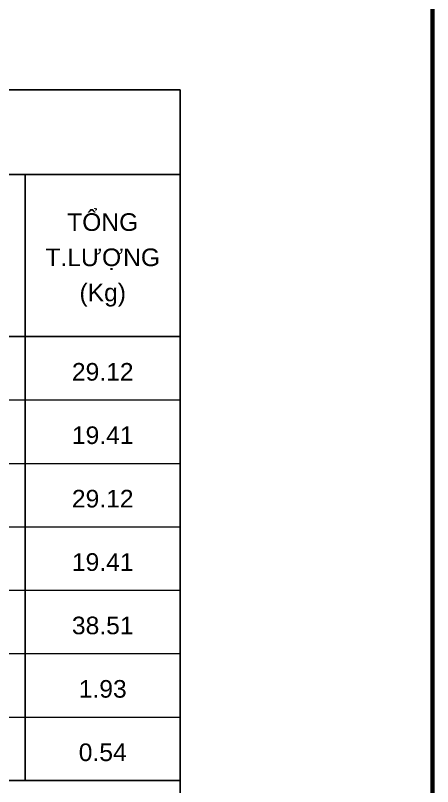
# Model space of a CAD drawing. Header units: millimetres. Extents: x 19378 to 572383, y -1120116 to -527168.
# Drawn here: x 224698 to 226356, y -557330 to -554261 of the extents above; entities that cross this region are included whole.
import ezdxf
from ezdxf.enums import TextEntityAlignment as Align

# ---------------------------------------------------------------- set-up
doc = ezdxf.new("R2010")
doc.units = ezdxf.units.MM
doc.header["$MEASUREMENT"] = 0
doc.linetypes.add('HIDDEN', pattern=[0.375, 0.25, -0.125])
doc.layers.add('Khungten_LCDI', color=7, linetype='Continuous')
for name, color, linetype, lineweight in [('LC MANH DUT', 35, 'HIDDEN', 5), ('LC Net thay', 7, 'Continuous', 25), ('LC Text1', 3, 'Continuous', 20)]:
    doc.layers.add(name, color=color, linetype=linetype, lineweight=lineweight)
doc.styles.add('Hoa', font='micross.ttf')
doc.styles.add('Khungten', font='VHAVAN.TTF', dxfattribs={"width": 0.9, "height": 5000})
doc.styles.add('Thuong', font='micross.ttf')
doc.styles.add('Title', font='VHBLACK.TTF', dxfattribs={"width": 0.8})

# ---------------------------------------------------------------- blocks, each defined once
blk = doc.blocks.new('Nha o can bo nhan vien Trung doan')
at = {"layer": 'Khungten_LCDI', "color": 5, "lineweight": 60}
blk.add_line((36600, 14650), (36600, -14650), dxfattribs=at)
at = {"color": 7, "style": 'Khungten', "width": 0.8}
for tag, p in [('REVISION', (39498.8, -10746.3)), ('NGAYHT', (39575.6, -11636.3))]:
    blk.add_attdef(tag, text='', height=200, dxfattribs=at).set_placement(p, align=Align.CENTER)
at = {"layer": 'LC Text1', "style": 'Title', "width": 1.485915}
for tag, p, p2 in [('TENBANVE1', (36912.7, -8885.8), (40339.1, -8885.8)), ('TENBANVE2', (36912.7, -9562.5), (40339.1, -9562.5))]:
    blk.add_attdef(tag, text='', height=250, dxfattribs=at).set_placement(p, p2, align=Align.FIT)
at = {"layer": 'LC Text1', "style": 'Title', "width": 0.7}
blk.add_attdef('SOBANVE', text='', height=250, dxfattribs=at).set_placement((39562, -13896.2), align=Align.CENTER)

msp = doc.modelspace()

# ---------------------------------------------------------------- linework, layer by layer
at = {"layer": 'LC MANH DUT'}
for p, q in [((220404.2, -555791.3), (225353, -555791.3)), ((220404.2, -556043.7), (225353, -556043.7)), ((220404.2, -556296), (225353, -556296)), ((220404.2, -556548.4), (225353, -556548.4)), ((220404.2, -556800.7), (225353, -556800.7)), ((220404.2, -557053.1), (225353, -557053.1)), ((220404.2, -557305.4), (225353, -557305.4))]:
    msp.add_line(p, q, dxfattribs=at)
at = {"layer": 'LC Net thay'}
for p, q in [((219983.7, -554557.7), (225353, -554557.7)), ((225353, -554557.7), (225353, -558006.4)), ((219983.7, -554894.1), (225353, -554894.1)), ((224736.2, -554894.1), (224736.2, -557305.4)), ((219983.7, -555539), (225353, -555539)), ((219983.7, -557305.4), (225353, -557305.4)), ((219983.7, -557305.4), (225353, -557305.4))]:
    msp.add_line(p, q, dxfattribs=at)

# ---------------------------------------------------------------- block references
at = {"layer": 'LC Net thay', "xscale": 0.3999999999995706, "yscale": 0.3999999999995706, "zscale": 0.3999999999995706}
msp.add_blockref('Nha o can bo nhan vien Trung doan', (211715.6, -554287.2), dxfattribs=at)

# ---------------------------------------------------------------- texts
at = {"layer": 'LC Text1'}
for s, style, p in [('TỔNG', 'Hoa', (225044.6, -555118.4)), ('T.LƯỢNG', 'Hoa', (225044.6, -555258.6)), ('(Kg)', 'Thuong', (225044.6, -555398.8))]:
    msp.add_text(s, height=70.1, dxfattribs=dict(at, style=style)).set_placement(p, align=Align.CENTER)
at = {"layer": 'LC Text1', "color": 7, "style": 'Hoa'}
for s, p in [('29.12', (225044.6, -555735.3)), ('19.41', (225044.6, -555987.6)), ('29.12', (225044.6, -556240)), ('19.41', (225044.6, -556492.3)), ('38.51', (225044.6, -556744.6)), ('1.93', (225044.6, -556997)), ('0.54', (225044.6, -557249.3))]:
    msp.add_text(s, height=70.1, dxfattribs=at).set_placement(p, align=Align.BOTTOM_CENTER)

doc.saveas('drawing.dxf')
